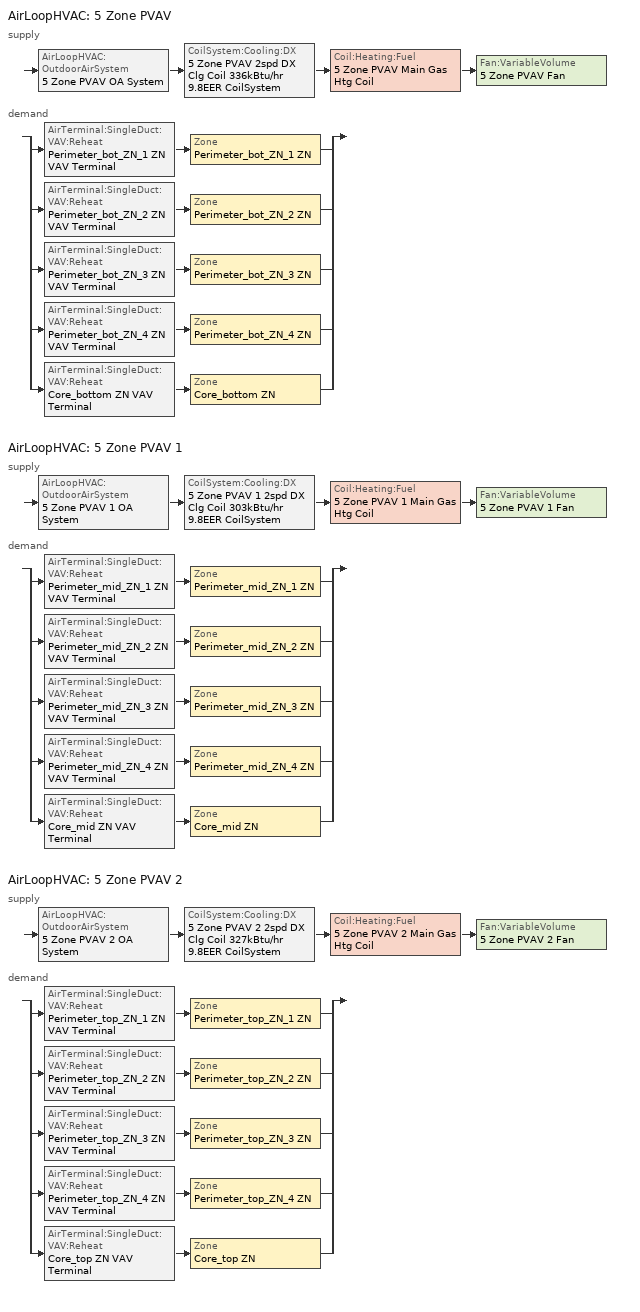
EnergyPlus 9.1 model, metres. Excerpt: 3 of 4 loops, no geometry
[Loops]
AirLoopHVAC '5 Zone PVAV'
 supply: AirLoopHVAC:OutdoorAirSystem '5 Zone PVAV OA System' > CoilSystem:Cooling:DX '5 Zone PVAV 2spd DX Clg Coil 336kBtu/hr 9.8EER CoilSystem' > Coil:Heating:Fuel '5 Zone PVAV Main Gas Htg Coil' > Fan:VariableVolume '5 Zone PVAV Fan'
 demand: split
  | AirTerminal:SingleDuct:VAV:Reheat 'Perimeter_bot_ZN_1 ZN VAV Terminal' > Zone 'Perimeter_bot_ZN_1 ZN'
  | AirTerminal:SingleDuct:VAV:Reheat 'Perimeter_bot_ZN_2 ZN VAV Terminal' > Zone 'Perimeter_bot_ZN_2 ZN'
  | AirTerminal:SingleDuct:VAV:Reheat 'Perimeter_bot_ZN_3 ZN VAV Terminal' > Zone 'Perimeter_bot_ZN_3 ZN'
  | AirTerminal:SingleDuct:VAV:Reheat 'Perimeter_bot_ZN_4 ZN VAV Terminal' > Zone 'Perimeter_bot_ZN_4 ZN'
  | AirTerminal:SingleDuct:VAV:Reheat 'Core_bottom ZN VAV Terminal' > Zone 'Core_bottom ZN'
AirLoopHVAC '5 Zone PVAV 1'
 supply: AirLoopHVAC:OutdoorAirSystem '5 Zone PVAV 1 OA System' > CoilSystem:Cooling:DX '5 Zone PVAV 1 2spd DX Clg Coil 303kBtu/hr 9.8EER CoilSystem' > Coil:Heating:Fuel '5 Zone PVAV 1 Main Gas Htg Coil' > Fan:VariableVolume '5 Zone PVAV 1 Fan'
 demand: split
  | AirTerminal:SingleDuct:VAV:Reheat 'Perimeter_mid_ZN_1 ZN VAV Terminal' > Zone 'Perimeter_mid_ZN_1 ZN'
  | AirTerminal:SingleDuct:VAV:Reheat 'Perimeter_mid_ZN_2 ZN VAV Terminal' > Zone 'Perimeter_mid_ZN_2 ZN'
  | AirTerminal:SingleDuct:VAV:Reheat 'Perimeter_mid_ZN_3 ZN VAV Terminal' > Zone 'Perimeter_mid_ZN_3 ZN'
  | AirTerminal:SingleDuct:VAV:Reheat 'Perimeter_mid_ZN_4 ZN VAV Terminal' > Zone 'Perimeter_mid_ZN_4 ZN'
  | AirTerminal:SingleDuct:VAV:Reheat 'Core_mid ZN VAV Terminal' > Zone 'Core_mid ZN'
AirLoopHVAC '5 Zone PVAV 2'
 supply: AirLoopHVAC:OutdoorAirSystem '5 Zone PVAV 2 OA System' > CoilSystem:Cooling:DX '5 Zone PVAV 2 2spd DX Clg Coil 327kBtu/hr 9.8EER CoilSystem' > Coil:Heating:Fuel '5 Zone PVAV 2 Main Gas Htg Coil' > Fan:VariableVolume '5 Zone PVAV 2 Fan'
 demand: split
  | AirTerminal:SingleDuct:VAV:Reheat 'Perimeter_top_ZN_1 ZN VAV Terminal' > Zone 'Perimeter_top_ZN_1 ZN'
  | AirTerminal:SingleDuct:VAV:Reheat 'Perimeter_top_ZN_2 ZN VAV Terminal' > Zone 'Perimeter_top_ZN_2 ZN'
  | AirTerminal:SingleDuct:VAV:Reheat 'Perimeter_top_ZN_3 ZN VAV Terminal' > Zone 'Perimeter_top_ZN_3 ZN'
  | AirTerminal:SingleDuct:VAV:Reheat 'Perimeter_top_ZN_4 ZN VAV Terminal' > Zone 'Perimeter_top_ZN_4 ZN'
  | AirTerminal:SingleDuct:VAV:Reheat 'Core_top ZN VAV Terminal' > Zone 'Core_top ZN'
[ZoneControl:Thermostat] Control Object Type 1=ThermostatSetpoint:DualSetpoint
Name | Zone or ZoneList | Control Type Schedule | Control Name 1
Core_bottom ZN Thermostat | Core_bottom ZN | Core_bottom ZN Thermostat Schedule | Office WholeBuilding - Md Office Thermostat 1
Core_mid ZN Thermostat | Core_mid ZN | Core_mid ZN Thermostat Schedule | Office WholeBuilding - Md Office Thermostat 2
Core_top ZN Thermostat | Core_top ZN | Core_top ZN Thermostat Schedule | Office WholeBuilding - Md Office Thermostat 3
Perimeter_bot_ZN_1 ZN Thermostat | Perimeter_bot_ZN_1 ZN | Perimeter_bot_ZN_1 ZN Thermostat Schedule | Office WholeBuilding - Md Office Thermostat 4
Perimeter_bot_ZN_2 ZN Thermostat | Perimeter_bot_ZN_2 ZN | Perimeter_bot_ZN_2 ZN Thermostat Schedule | Office WholeBuilding - Md Office Thermostat 5
Perimeter_bot_ZN_3 ZN Thermostat | Perimeter_bot_ZN_3 ZN | Perimeter_bot_ZN_3 ZN Thermostat Schedule | Office WholeBuilding - Md Office Thermostat 6
Perimeter_bot_ZN_4 ZN Thermostat | Perimeter_bot_ZN_4 ZN | Perimeter_bot_ZN_4 ZN Thermostat Schedule | Office WholeBuilding - Md Office Thermostat 7
Perimeter_mid_ZN_1 ZN Thermostat | Perimeter_mid_ZN_1 ZN | Perimeter_mid_ZN_1 ZN Thermostat Schedule | Office WholeBuilding - Md Office Thermostat 8
Perimeter_mid_ZN_2 ZN Thermostat | Perimeter_mid_ZN_2 ZN | Perimeter_mid_ZN_2 ZN Thermostat Schedule | Office WholeBuilding - Md Office Thermostat 9
Perimeter_mid_ZN_3 ZN Thermostat | Perimeter_mid_ZN_3 ZN | Perimeter_mid_ZN_3 ZN Thermostat Schedule | Office WholeBuilding - Md Office Thermostat 10
Perimeter_mid_ZN_4 ZN Thermostat | Perimeter_mid_ZN_4 ZN | Perimeter_mid_ZN_4 ZN Thermostat Schedule | Office WholeBuilding - Md Office Thermostat 11
Perimeter_top_ZN_1 ZN Thermostat | Perimeter_top_ZN_1 ZN | Perimeter_top_ZN_1 ZN Thermostat Schedule | Office WholeBuilding - Md Office Thermostat 12
Perimeter_top_ZN_2 ZN Thermostat | Perimeter_top_ZN_2 ZN | Perimeter_top_ZN_2 ZN Thermostat Schedule | Office WholeBuilding - Md Office Thermostat 13
Perimeter_top_ZN_3 ZN Thermostat | Perimeter_top_ZN_3 ZN | Perimeter_top_ZN_3 ZN Thermostat Schedule | Office WholeBuilding - Md Office Thermostat 14
Perimeter_top_ZN_4 ZN Thermostat | Perimeter_top_ZN_4 ZN | Perimeter_top_ZN_4 ZN Thermostat Schedule | Office WholeBuilding - Md Office Thermostat 15
[ThermostatSetpoint:DualSetpoint] Heating Setpoint Temperature Schedule=OfficeMedium HTGSETP_SCH_PACU_VAV_bot 1 adjusted by 0 F 1 adjusted by 0 F; Cooling Setpoint Temperature Schedule=OfficeMedium CLGSETP_SCH_NO_SETBACK 1 adjusted by -2 F 1 adjusted by 4 F
Office WholeBuilding - Md Office Thermostat 1; Office WholeBuilding - Md Office Thermostat 2; Office WholeBuilding - Md Office Thermostat 3; Office WholeBuilding - Md Office Thermostat 4; Office WholeBuilding - Md Office Thermostat 5; Office WholeBuilding - Md Office Thermostat 6; Office WholeBuilding - Md Office Thermostat 7; Office WholeBuilding - Md Office Thermostat 8; Office WholeBuilding - Md Office Thermostat 9; Office WholeBuilding - Md Office Thermostat 10; Office WholeBuilding - Md Office Thermostat 11; Office WholeBuilding - Md Office Thermostat 12; Office WholeBuilding - Md Office Thermostat 13; Office WholeBuilding - Md Office Thermostat 14; Office WholeBuilding - Md Office Thermostat 15
[AirTerminal:SingleDuct:VAV:Reheat] Availability Schedule=Always On Discrete; Maximum Air Flow Rate {m3/s}=Autosize; Zone Minimum Air Flow Input Method=Constant; Fixed Minimum Air Flow Rate {m3/s}=0; Maximum Hot Water or Steam Flow Rate {m3/s}=Autosize; Minimum Hot Water or Steam Flow Rate {m3/s}=0; Convergence Tolerance=0.001; Damper Heating Action=Normal; Maximum Flow per Zone Floor Area During Reheat {m3/s-m2}=Autocalculate; Maximum Flow Fraction During Reheat=Autocalculate; Maximum Reheat Air Temperature {C}=50
Name | Constant Minimum Air Flow Fraction | Reheat Coil
Core_bottom ZN VAV Terminal | 0.3 | Core_bottom ZN Electric Reheat Coil
Core_mid ZN VAV Terminal | 0.313418 | Core_mid ZN Electric Reheat Coil
Core_top ZN VAV Terminal | 0.310319 | Core_top ZN Electric Reheat Coil
Perimeter_bot_ZN_1 ZN VAV Terminal | 0.3 | Perimeter_bot_ZN_1 ZN Electric Reheat Coil
Perimeter_bot_ZN_2 ZN VAV Terminal | 0.3 | Perimeter_bot_ZN_2 ZN Electric Reheat Coil
Perimeter_bot_ZN_3 ZN VAV Terminal | 0.3 | Perimeter_bot_ZN_3 ZN Electric Reheat Coil
Perimeter_bot_ZN_4 ZN VAV Terminal | 0.3 | Perimeter_bot_ZN_4 ZN Electric Reheat Coil
Perimeter_mid_ZN_1 ZN VAV Terminal | 0.3 | Perimeter_mid_ZN_1 ZN Electric Reheat Coil
Perimeter_mid_ZN_2 ZN VAV Terminal | 0.3 | Perimeter_mid_ZN_2 ZN Electric Reheat Coil
Perimeter_mid_ZN_3 ZN VAV Terminal | 0.3 | Perimeter_mid_ZN_3 ZN Electric Reheat Coil
Perimeter_mid_ZN_4 ZN VAV Terminal | 0.3 | Perimeter_mid_ZN_4 ZN Electric Reheat Coil
Perimeter_top_ZN_1 ZN VAV Terminal | 0.3 | Perimeter_top_ZN_1 ZN Electric Reheat Coil
Perimeter_top_ZN_2 ZN VAV Terminal | 0.3 | Perimeter_top_ZN_2 ZN Electric Reheat Coil
Perimeter_top_ZN_3 ZN VAV Terminal | 0.3 | Perimeter_top_ZN_3 ZN Electric Reheat Coil
Perimeter_top_ZN_4 ZN VAV Terminal | 0.3 | Perimeter_top_ZN_4 ZN Electric Reheat Coil
[Coil:Heating:Electric] Availability Schedule=Always On Discrete; Efficiency=1; Nominal Capacity {W}=Autosize
Core_bottom ZN Electric Reheat Coil; Core_mid ZN Electric Reheat Coil; Core_top ZN Electric Reheat Coil; Perimeter_bot_ZN_1 ZN Electric Reheat Coil; Perimeter_bot_ZN_2 ZN Electric Reheat Coil; Perimeter_bot_ZN_3 ZN Electric Reheat Coil; Perimeter_bot_ZN_4 ZN Electric Reheat Coil; Perimeter_mid_ZN_1 ZN Electric Reheat Coil; Perimeter_mid_ZN_2 ZN Electric Reheat Coil; Perimeter_mid_ZN_3 ZN Electric Reheat Coil; Perimeter_mid_ZN_4 ZN Electric Reheat Coil; Perimeter_top_ZN_1 ZN Electric Reheat Coil; Perimeter_top_ZN_2 ZN Electric Reheat Coil; Perimeter_top_ZN_3 ZN Electric Reheat Coil; Perimeter_top_ZN_4 ZN Electric Reheat Coil
[Zone equipment]
Core_bottom ZN: Core_bottom ZN VAV Terminal
Core_mid ZN: Core_mid ZN VAV Terminal
Core_top ZN: Core_top ZN VAV Terminal
Perimeter_bot_ZN_1 ZN: Perimeter_bot_ZN_1 ZN VAV Terminal
Perimeter_bot_ZN_2 ZN: Perimeter_bot_ZN_2 ZN VAV Terminal
Perimeter_bot_ZN_3 ZN: Perimeter_bot_ZN_3 ZN VAV Terminal
Perimeter_bot_ZN_4 ZN: Perimeter_bot_ZN_4 ZN VAV Terminal
Perimeter_mid_ZN_1 ZN: Perimeter_mid_ZN_1 ZN VAV Terminal
Perimeter_mid_ZN_2 ZN: Perimeter_mid_ZN_2 ZN VAV Terminal
Perimeter_mid_ZN_3 ZN: Perimeter_mid_ZN_3 ZN VAV Terminal
Perimeter_mid_ZN_4 ZN: Perimeter_mid_ZN_4 ZN VAV Terminal
Perimeter_top_ZN_1 ZN: Perimeter_top_ZN_1 ZN VAV Terminal
Perimeter_top_ZN_2 ZN: Perimeter_top_ZN_2 ZN VAV Terminal
Perimeter_top_ZN_3 ZN: Perimeter_top_ZN_3 ZN VAV Terminal
Perimeter_top_ZN_4 ZN: Perimeter_top_ZN_4 ZN VAV Terminal
[Sizing:Zone] Zone Cooling Design Supply Air Temperature Input Method=SupplyAirTemperature; Zone Cooling Design Supply Air Temperature {C}=12.7778; Zone Cooling Design Supply Air Temperature Difference {deltaC}=11.11; Zone Heating Design Supply Air Temperature Input Method=SupplyAirTemperature; Zone Heating Design Supply Air Temperature {C}=50; Zone Heating Design Supply Air Temperature Difference {deltaC}=11.11; Zone Cooling Design Supply Air Humidity Ratio {kgWater/kgDryAir}=0.0085; Zone Heating Design Supply Air Humidity Ratio {kgWater/kgDryAir}=0.008; Design Specification Outdoor Air Object=Office WholeBuilding - Md Office Ventilation; Cooling Design Air Flow Method=DesignDay; Cooling Design Air Flow Rate {m3/s}=0; Cooling Minimum Air Flow per Zone Floor Area {m3/s-m2}=0.000762; Cooling Minimum Air Flow {m3/s}=0; Cooling Minimum Air Flow Fraction=0; Heating Design Air Flow Method=DesignDay; Heating Design Air Flow Rate {m3/s}=0; Heating Maximum Air Flow per Zone Floor Area {m3/s-m2}=0.002032; Heating Maximum Air Flow {m3/s}=0.141576; Heating Maximum Air Flow Fraction=0.3; Account for Dedicated Outdoor Air System=No
Name | Design Specification Zone Air Distribution Object
Core_bottom ZN | Core_bottom ZN Design Spec Zone Air Dist
Core_mid ZN | Core_mid ZN Design Spec Zone Air Dist
Core_top ZN | Core_top ZN Design Spec Zone Air Dist
Perimeter_bot_ZN_1 ZN | Perimeter_bot_ZN_1 ZN Design Spec Zone Air Dist
Perimeter_bot_ZN_2 ZN | Perimeter_bot_ZN_2 ZN Design Spec Zone Air Dist
Perimeter_bot_ZN_3 ZN | Perimeter_bot_ZN_3 ZN Design Spec Zone Air Dist
Perimeter_bot_ZN_4 ZN | Perimeter_bot_ZN_4 ZN Design Spec Zone Air Dist
Perimeter_mid_ZN_1 ZN | Perimeter_mid_ZN_1 ZN Design Spec Zone Air Dist
Perimeter_mid_ZN_2 ZN | Perimeter_mid_ZN_2 ZN Design Spec Zone Air Dist
Perimeter_mid_ZN_3 ZN | Perimeter_mid_ZN_3 ZN Design Spec Zone Air Dist
Perimeter_mid_ZN_4 ZN | Perimeter_mid_ZN_4 ZN Design Spec Zone Air Dist
Perimeter_top_ZN_1 ZN | Perimeter_top_ZN_1 ZN Design Spec Zone Air Dist
Perimeter_top_ZN_2 ZN | Perimeter_top_ZN_2 ZN Design Spec Zone Air Dist
Perimeter_top_ZN_3 ZN | Perimeter_top_ZN_3 ZN Design Spec Zone Air Dist
Perimeter_top_ZN_4 ZN | Perimeter_top_ZN_4 ZN Design Spec Zone Air Dist
[DesignSpecification:ZoneAirDistribution] Zone Air Distribution Effectiveness in Cooling Mode=1; Zone Air Distribution Effectiveness in Heating Mode=1
Core_bottom ZN Design Spec Zone Air Dist; Core_mid ZN Design Spec Zone Air Dist; Core_top ZN Design Spec Zone Air Dist; Perimeter_bot_ZN_1 ZN Design Spec Zone Air Dist; Perimeter_bot_ZN_2 ZN Design Spec Zone Air Dist; Perimeter_bot_ZN_3 ZN Design Spec Zone Air Dist; Perimeter_bot_ZN_4 ZN Design Spec Zone Air Dist; Perimeter_mid_ZN_1 ZN Design Spec Zone Air Dist; Perimeter_mid_ZN_2 ZN Design Spec Zone Air Dist; Perimeter_mid_ZN_3 ZN Design Spec Zone Air Dist; Perimeter_mid_ZN_4 ZN Design Spec Zone Air Dist; Perimeter_top_ZN_1 ZN Design Spec Zone Air Dist; Perimeter_top_ZN_2 ZN Design Spec Zone Air Dist; Perimeter_top_ZN_3 ZN Design Spec Zone Air Dist; Perimeter_top_ZN_4 ZN Design Spec Zone Air Dist
[Controller:MechanicalVentilation] Availability Schedule=OfficeMedium MinOA_MotorizedDamper_Sched; Demand Controlled Ventilation=No; System Outdoor Air Method=VentilationRateProcedure; Design Specification Outdoor Air Object Name 1=Office WholeBuilding - Md Office Ventilation; Design Specification Outdoor Air Object Name 2=Office WholeBuilding - Md Office Ventilation; Design Specification Outdoor Air Object Name 3=Office WholeBuilding - Md Office Ventilation; Design Specification Outdoor Air Object Name 4=Office WholeBuilding - Md Office Ventilation; Design Specification Outdoor Air Object Name 5=Office WholeBuilding - Md Office Ventilation
Name | Zone Name 1 | Design Specification Zone Air Distribution Object Name 1 | Zone Name 2 | Design Specification Zone Air Distribution Object Name 2 | Zone Name 3 | Design Specification Zone Air Distribution Object Name 3 | Zone Name 4 | Design Specification Zone Air Distribution Object Name 4 | Zone Name 5 | Design Specification Zone Air Distribution Object Name 5
5 Zone PVAV Ventilation Controller | Core_bottom ZN | Core_bottom ZN Design Spec Zone Air Dist | Perimeter_bot_ZN_1 ZN | Perimeter_bot_ZN_1 ZN Design Spec Zone Air Dist | Perimeter_bot_ZN_2 ZN | Perimeter_bot_ZN_2 ZN Design Spec Zone Air Dist | Perimeter_bot_ZN_3 ZN | Perimeter_bot_ZN_3 ZN Design Spec Zone Air Dist | Perimeter_bot_ZN_4 ZN | Perimeter_bot_ZN_4 ZN Design Spec Zone Air Dist
5 Zone PVAV 1 Ventilation Controller | Core_mid ZN | Core_mid ZN Design Spec Zone Air Dist | Perimeter_mid_ZN_1 ZN | Perimeter_mid_ZN_1 ZN Design Spec Zone Air Dist | Perimeter_mid_ZN_2 ZN | Perimeter_mid_ZN_2 ZN Design Spec Zone Air Dist | Perimeter_mid_ZN_3 ZN | Perimeter_mid_ZN_3 ZN Design Spec Zone Air Dist | Perimeter_mid_ZN_4 ZN | Perimeter_mid_ZN_4 ZN Design Spec Zone Air Dist
5 Zone PVAV 2 Ventilation Controller | Core_top ZN | Core_top ZN Design Spec Zone Air Dist | Perimeter_top_ZN_1 ZN | Perimeter_top_ZN_1 ZN Design Spec Zone Air Dist | Perimeter_top_ZN_2 ZN | Perimeter_top_ZN_2 ZN Design Spec Zone Air Dist | Perimeter_top_ZN_3 ZN | Perimeter_top_ZN_3 ZN Design Spec Zone Air Dist | Perimeter_top_ZN_4 ZN | Perimeter_top_ZN_4 ZN Design Spec Zone Air Dist
[DesignSpecification:OutdoorAir]
Office WholeBuilding - Md Office Ventilation: Outdoor Air Method=Sum; Outdoor Air Flow per Person {m3/s-person}=0; Outdoor Air Flow per Zone Floor Area {m3/s-m2}=0.0004318; Outdoor Air Flow per Zone {m3/s}=0; Outdoor Air Flow Air Changes per Hour {1/hr}=0
[AirLoopHVAC] Design Supply Air Flow Rate {m3/s}=AutoSize
5 Zone PVAV; 5 Zone PVAV 1; 5 Zone PVAV 2
[Sizing:System] Type of Load to Size On=Sensible; Central Heating Maximum System Air Flow Ratio=0.3; Preheat Design Temperature {C}=7.22222; Preheat Design Humidity Ratio {kgWater/kgDryAir}=0.008; Precool Design Temperature {C}=12.7778; Precool Design Humidity Ratio {kgWater/kgDryAir}=0.008; Central Cooling Design Supply Air Temperature {C}=12.7778; Central Heating Design Supply Air Temperature {C}=12.7778; Type of Zone Sum to Use=Coincident; 100% Outdoor Air in Cooling=No; 100% Outdoor Air in Heating=No; Central Cooling Design Supply Air Humidity Ratio {kgWater/kgDryAir}=0.0085; Central Heating Design Supply Air Humidity Ratio {kgWater/kgDryAir}=0.008; Cooling Supply Air Flow Rate Method=DesignDay; Cooling Supply Air Flow Rate {m3/s}=0; Cooling Supply Air Flow Rate Per Floor Area {m3/s-m2}=0.00996765; Cooling Fraction of Autosized Cooling Supply Air Flow Rate=1; Cooling Supply Air Flow Rate Per Unit Cooling Capacity {m3/s-W}=3.94755e-05; Heating Supply Air Flow Rate Method=DesignDay; Heating Supply Air Flow Rate {m3/s}=0; Heating Supply Air Flow Rate Per Floor Area {m3/s-m2}=0.00996765; Heating Fraction of Autosized Heating Supply Air Flow Rate=1; Heating Fraction of Autosized Cooling Supply Air Flow Rate=1; Heating Supply Air Flow Rate Per Unit Heating Capacity {m3/s-W}=3.15882e-05; System Outdoor Air Method=ZoneSum; Zone Maximum Outdoor Air Fraction=1; Cooling Design Capacity Method=CoolingDesignCapacity; Cooling Design Capacity {W}=Autosize; Cooling Design Capacity Per Floor Area {W/m2}=234.7; Fraction of Autosized Cooling Design Capacity=1; Heating Design Capacity Method=HeatingDesignCapacity; Heating Design Capacity {W}=Autosize; Heating Design Capacity Per Floor Area {W/m2}=157; Fraction of Autosized Heating Design Capacity=1; Central Cooling Capacity Control Method=OnOff
Name | Design Outdoor Air Flow Rate {m3/s}
5 Zone PVAV | 1.0367
5 Zone PVAV 1; 5 Zone PVAV 2 | 1.19517
[Controller:OutdoorAir] Minimum Outdoor Air Flow Rate {m3/s}=0; Maximum Outdoor Air Flow Rate {m3/s}=Autosize; Economizer Control Type=DifferentialDryBulb; Economizer Control Action Type=ModulateFlow; Lockout Type=NoLockout; Minimum Limit Type=FixedMinimum; Minimum Outdoor Air Schedule=OfficeMedium MinOA_MotorizedDamper_Sched; High Humidity Control=No; Control High Indoor Humidity Based on Outdoor Humidity Ratio=Yes; Heat Recovery Bypass Control Type=BypassWhenWithinEconomizerLimits
Name | Mechanical Ventilation Controller
Controller Outdoor Air 1 | 5 Zone PVAV Ventilation Controller
Controller Outdoor Air 2 | 5 Zone PVAV 1 Ventilation Controller
Controller Outdoor Air 3 | 5 Zone PVAV 2 Ventilation Controller
[SetpointManager:MixedAir] Control Variable=Temperature
Name | Setpoint Node or NodeList
5 Zone PVAV Mixed Air Node OS Default SPM | 5 Zone PVAV Mixed Air Node
5 Zone PVAV 2spd DX Clg Coil 336kBtu/hr 9.8EER Outlet Air Node OS Default SPM | 5 Zone PVAV 2spd DX Clg Coil 336kBtu/hr 9.8EER Outlet Air Node
5 Zone PVAV Main Gas Htg Coil Outlet Air Node OS Default SPM | 5 Zone PVAV Main Gas Htg Coil Outlet Air Node
5 Zone PVAV 1 Mixed Air Node OS Default SPM | 5 Zone PVAV 1 Mixed Air Node
5 Zone PVAV 1 2spd DX Clg Coil 303kBtu/hr 9.8EER Outlet Air Node OS Default SPM | 5 Zone PVAV 1 2spd DX Clg Coil 303kBtu/hr 9.8EER Outlet Air Node
5 Zone PVAV 1 Main Gas Htg Coil Outlet Air Node OS Default SPM | 5 Zone PVAV 1 Main Gas Htg Coil Outlet Air Node
5 Zone PVAV 2 Mixed Air Node OS Default SPM | 5 Zone PVAV 2 Mixed Air Node
5 Zone PVAV 2 2spd DX Clg Coil 327kBtu/hr 9.8EER Outlet Air Node OS Default SPM | 5 Zone PVAV 2 2spd DX Clg Coil 327kBtu/hr 9.8EER Outlet Air Node
5 Zone PVAV 2 Main Gas Htg Coil Outlet Air Node OS Default SPM | 5 Zone PVAV 2 Main Gas Htg Coil Outlet Air Node
[CoilSystem:Cooling:DX] Availability Schedule=Always On Discrete
Name | Cooling Coil
5 Zone PVAV 2spd DX Clg Coil 336kBtu/hr 9.8EER CoilSystem | 5 Zone PVAV 2spd DX Clg Coil 336kBtu/hr 9.8EER
5 Zone PVAV 1 2spd DX Clg Coil 303kBtu/hr 9.8EER CoilSystem | 5 Zone PVAV 1 2spd DX Clg Coil 303kBtu/hr 9.8EER
5 Zone PVAV 2 2spd DX Clg Coil 327kBtu/hr 9.8EER CoilSystem | 5 Zone PVAV 2 2spd DX Clg Coil 327kBtu/hr 9.8EER
[Coil:Cooling:DX:TwoSpeed] Availability Schedule=Always On Discrete; High Speed Gross Rated Total Cooling Capacity {W}=Autosize; High Speed Rated Sensible Heat Ratio=Autosize; High Speed Gross Rated Cooling COP {W/W}=3.39929; High Speed Rated Air Flow Rate {m3/s}=Autosize; Total Cooling Capacity Function of Temperature Curve=PSZ-AC_CoolCLennoxStandard10Ton_TGA120S2B_CapFT; Total Cooling Capacity Function of Flow Fraction Curve=AHU-1_CoolCStandard10Ton_CapFF; Energy Input Ratio Function of Temperature Curve=PSZ-AC_CoolCStandard10Ton_EIRFT; Energy Input Ratio Function of Flow Fraction Curve=CoolCLennoxStandard10Ton_TGA120S2B_EIRFFF; Part Load Fraction Correlation Curve=PSZ-AC_CoolCLennoxStandard10Ton_TGA120S2B_PLR; Low Speed Gross Rated Total Cooling Capacity {W}=Autosize; Low Speed Gross Rated Sensible Heat Ratio=0.69; Low Speed Gross Rated Cooling COP {W/W}=3.39929; Low Speed Rated Air Flow Rate {m3/s}=Autosize; Low Speed Total Cooling Capacity Function of Temperature Curve=PSZ-AC_CoolCLennoxStandard10Ton_TGA120S2B_CapFT; Low Speed Energy Input Ratio Function of Temperature Curve=PSZ-AC_CoolCStandard10Ton_EIRFT; Condenser Type=AirCooled; High Speed Evaporative Condenser Effectiveness=0; High Speed Evaporative Condenser Air Flow Rate {m3/s}=Autosize; High Speed Evaporative Condenser Pump Rated Power Consumption {W}=Autosize; Low Speed Evaporative Condenser Effectiveness=0; Low Speed Evaporative Condenser Air Flow Rate {m3/s}=Autosize; Low Speed Evaporative Condenser Pump Rated Power Consumption {W}=Autosize; Basin Heater Capacity {W/K}=10; Basin Heater Setpoint Temperature {C}=2
5 Zone PVAV 2spd DX Clg Coil 336kBtu/hr 9.8EER; 5 Zone PVAV 1 2spd DX Clg Coil 303kBtu/hr 9.8EER; 5 Zone PVAV 2 2spd DX Clg Coil 327kBtu/hr 9.8EER
[Coil:Heating:Fuel] Availability Schedule=Always On Discrete; Fuel Type=NaturalGas; Burner Efficiency=0.8; Nominal Capacity {W}=AutoSize; Parasitic Electric Load {W}=0; Parasitic Fuel Load {W}=0
5 Zone PVAV Main Gas Htg Coil; 5 Zone PVAV 1 Main Gas Htg Coil; 5 Zone PVAV 2 Main Gas Htg Coil
[Fan:VariableVolume] Availability Schedule=OfficeMedium HVACOperationSchd; Fan Total Efficiency=0.6045; Pressure Rise {Pa}=1389.92; Maximum Flow Rate {m3/s}=AutoSize; Fan Power Minimum Flow Rate Input Method=Fraction; Fan Power Minimum Flow Fraction=0.25; Fan Power Minimum Air Flow Rate {m3/s}=0; Motor Efficiency=0.93; Motor In Airstream Fraction=1; Fan Power Coefficient 1=0.04076; Fan Power Coefficient 2=0.0881; Fan Power Coefficient 3=-0.0729; Fan Power Coefficient 4=0.9437; Fan Power Coefficient 5=0
5 Zone PVAV Fan; 5 Zone PVAV 1 Fan; 5 Zone PVAV 2 Fan
[SetpointManager:Warmest] Control Variable=Temperature; Minimum Setpoint Temperature {C}=12.7778; Maximum Setpoint Temperature {C}=15.5556; Strategy=MaximumTemperature
Name | HVAC Air Loop | Setpoint Node or NodeList
5 Zone PVAV SAT Warmest Reset | 5 Zone PVAV | 5 Zone PVAV Supply Outlet Node
5 Zone PVAV 1 SAT Warmest Reset | 5 Zone PVAV 1 | 5 Zone PVAV 1 Supply Outlet Node
5 Zone PVAV 2 SAT Warmest Reset | 5 Zone PVAV 2 | 5 Zone PVAV 2 Supply Outlet Node
[Schedule:Compact]
Core_bottom ZN Thermostat Schedule; Core_mid ZN Thermostat Schedule; Core_top ZN Thermostat Schedule; Perimeter_bot_ZN_1 ZN Thermostat Schedule; Perimeter_bot_ZN_2 ZN Thermostat Schedule; Perimeter_bot_ZN_3 ZN Thermostat Schedule; Perimeter_bot_ZN_4 ZN Thermostat Schedule; Perimeter_mid_ZN_1 ZN Thermostat Schedule; Perimeter_mid_ZN_2 ZN Thermostat Schedule; Perimeter_mid_ZN_3 ZN Thermostat Schedule; Perimeter_mid_ZN_4 ZN Thermostat Schedule; Perimeter_top_ZN_1 ZN Thermostat Schedule; Perimeter_top_ZN_2 ZN Thermostat Schedule; Perimeter_top_ZN_3 ZN Thermostat Schedule; Perimeter_top_ZN_4 ZN Thermostat Schedule: Through: 12/31, For: AllDays, Until: 24:00, 4
[Schedule:Day:Interval]
OfficeMedium HTGSETP_SCH_PACU_VAV_bot Default 2: No, 06:00, 15.6, 12:00, 15.6, 18:00, 15.6, 24:00, 15.6
OfficeMedium HTGSETP_SCH_PACU_VAV_bot Wkdy Day 2: No, 05:00, 15.6, 06:00, 15.6, 12:00, 15.6, 18:00, 15.6, 22:00, 21, 24:00, 15.6
OfficeMedium HTGSETP_SCH_PACU_VAV_bot Sat Day 2: No, 05:00, 15.6, 06:00, 15.6, 12:00, 15.6, 17:00, 21, 18:00, 15.6, 24:00, 15.6
OfficeMedium HTGSETP_SCH_PACU_VAV_bot Summer Design Day 2: No, 24:00, 15.6
OfficeMedium HTGSETP_SCH_PACU_VAV_bot Winter Design Day 2: No, 05:00, 15.6, 06:00, 17.6, 07:00, 19.6, 22:00, 21, 24:00, 15.6
OfficeMedium CLGSETP_SCH_NO_SETBACK Default 2; OfficeMedium CLGSETP_SCH_NO_SETBACK Default|WntrDsn|Sat|Wkdy Day 2: No, 06:00, 24, 12:00, 22.8889, 18:00, 26.2222, 24:00, 24
OfficeMedium CLGSETP_SCH_NO_SETBACK Summer Design Day 2: No, 05:00, 26.7, 06:00, 25.7, 07:00, 25, 22:00, 24, 24:00, 26.7
OfficeMedium CLGSETP_SCH_NO_SETBACK Winter Design Day 2: No, 24:00, 24
OfficeMedium MinOA_MotorizedDamper_Sched Default; OfficeMedium HVACOperationSchd Default: No, 24:00, 0
OfficeMedium MinOA_MotorizedDamper_Sched SmrDsn|Wkdy Day; OfficeMedium MinOA_MotorizedDamper_Sched Summer Design Day: No, 07:00, 0, 22:00, 1, 24:00, 0
OfficeMedium MinOA_MotorizedDamper_Sched WntrDsn|Sat Day; OfficeMedium MinOA_MotorizedDamper_Sched Winter Design Day: No, 07:00, 0, 18:00, 1, 24:00, 0
OfficeMedium HVACOperationSchd SmrDsn|Wkdy Day; OfficeMedium HVACOperationSchd Summer Design Day: No, 06:00, 0, 22:00, 1, 24:00, 0
OfficeMedium HVACOperationSchd Winter Design Day; OfficeMedium HVACOperationSchd WntrDsn|Sat Day: No, 06:00, 0, 18:00, 1, 24:00, 0
[Schedule:Week:Daily]
OfficeMedium HTGSETP_SCH_PACU_VAV_bot 1 adjusted by 0 F 1 adjusted by 0 F Week Rule - Jan1-Dec31: OfficeMedium HTGSETP_SCH_PACU_VAV_bot Default 2, OfficeMedium HTGSETP_SCH_PACU_VAV_bot Wkdy Day 2, OfficeMedium HTGSETP_SCH_PACU_VAV_bot Wkdy Day 2, OfficeMedium HTGSETP_SCH_PACU_VAV_bot Wkdy Day 2, OfficeMedium HTGSETP_SCH_PACU_VAV_bot Wkdy Day 2, OfficeMedium HTGSETP_SCH_PACU_VAV_bot Wkdy Day 2, OfficeMedium HTGSETP_SCH_PACU_VAV_bot Sat Day 2, OfficeMedium HTGSETP_SCH_PACU_VAV_bot Default 2, OfficeMedium HTGSETP_SCH_PACU_VAV_bot Summer Design Day 2, OfficeMedium HTGSETP_SCH_PACU_VAV_bot Winter Design Day 2, OfficeMedium HTGSETP_SCH_PACU_VAV_bot Default 2, OfficeMedium HTGSETP_SCH_PACU_VAV_bot Default 2
OfficeMedium CLGSETP_SCH_NO_SETBACK 1 adjusted by -2 F 1 adjusted by 4 F Week Rule - Jan1-Dec31: OfficeMedium CLGSETP_SCH_NO_SETBACK Default 2, OfficeMedium CLGSETP_SCH_NO_SETBACK Default|WntrDsn|Sat|Wkdy Day 2, OfficeMedium CLGSETP_SCH_NO_SETBACK Default|WntrDsn|Sat|Wkdy Day 2, OfficeMedium CLGSETP_SCH_NO_SETBACK Default|WntrDsn|Sat|Wkdy Day 2, OfficeMedium CLGSETP_SCH_NO_SETBACK Default|WntrDsn|Sat|Wkdy Day 2, OfficeMedium CLGSETP_SCH_NO_SETBACK Default|WntrDsn|Sat|Wkdy Day 2, OfficeMedium CLGSETP_SCH_NO_SETBACK Default|WntrDsn|Sat|Wkdy Day 2, OfficeMedium CLGSETP_SCH_NO_SETBACK Default 2, OfficeMedium CLGSETP_SCH_NO_SETBACK Summer Design Day 2, OfficeMedium CLGSETP_SCH_NO_SETBACK Winter Design Day 2, OfficeMedium CLGSETP_SCH_NO_SETBACK Default 2, OfficeMedium CLGSETP_SCH_NO_SETBACK Default 2
OfficeMedium MinOA_MotorizedDamper_Sched Week Rule - Jan1-Dec31: OfficeMedium MinOA_MotorizedDamper_Sched Default, OfficeMedium MinOA_MotorizedDamper_Sched SmrDsn|Wkdy Day, OfficeMedium MinOA_MotorizedDamper_Sched SmrDsn|Wkdy Day, OfficeMedium MinOA_MotorizedDamper_Sched SmrDsn|Wkdy Day, OfficeMedium MinOA_MotorizedDamper_Sched SmrDsn|Wkdy Day, OfficeMedium MinOA_MotorizedDamper_Sched SmrDsn|Wkdy Day, OfficeMedium MinOA_MotorizedDamper_Sched WntrDsn|Sat Day, OfficeMedium MinOA_MotorizedDamper_Sched Default, OfficeMedium MinOA_MotorizedDamper_Sched Summer Design Day, OfficeMedium MinOA_MotorizedDamper_Sched Winter Design Day, OfficeMedium MinOA_MotorizedDamper_Sched Default, OfficeMedium MinOA_MotorizedDamper_Sched Default
OfficeMedium HVACOperationSchd Week Rule - Jan1-Dec31: OfficeMedium HVACOperationSchd Default, OfficeMedium HVACOperationSchd SmrDsn|Wkdy Day, OfficeMedium HVACOperationSchd SmrDsn|Wkdy Day, OfficeMedium HVACOperationSchd SmrDsn|Wkdy Day, OfficeMedium HVACOperationSchd SmrDsn|Wkdy Day, OfficeMedium HVACOperationSchd SmrDsn|Wkdy Day, OfficeMedium HVACOperationSchd WntrDsn|Sat Day, OfficeMedium HVACOperationSchd Default, OfficeMedium HVACOperationSchd Summer Design Day, OfficeMedium HVACOperationSchd Winter Design Day, OfficeMedium HVACOperationSchd Default, OfficeMedium HVACOperationSchd Default
[Schedule:Year]
OfficeMedium HTGSETP_SCH_PACU_VAV_bot 1 adjusted by 0 F 1 adjusted by 0 F: OfficeMedium HTGSETP_SCH_PACU_VAV_bot 1 adjusted by 0 F 1 adjusted by 0 F Week Rule - Jan1-Dec31, 1, 1, 12, 31
OfficeMedium CLGSETP_SCH_NO_SETBACK 1 adjusted by -2 F 1 adjusted by 4 F: OfficeMedium CLGSETP_SCH_NO_SETBACK 1 adjusted by -2 F 1 adjusted by 4 F Week Rule - Jan1-Dec31, 1, 1, 12, 31
OfficeMedium MinOA_MotorizedDamper_Sched: OfficeMedium MinOA_MotorizedDamper_Sched Week Rule - Jan1-Dec31, 1, 1, 12, 31
OfficeMedium HVACOperationSchd: OfficeMedium HVACOperationSchd Week Rule - Jan1-Dec31, 1, 1, 12, 31
[Schedule:Constant]
Always On Discrete: Hourly Value=1
[Curve:Biquadratic] Minimum Value of x {BasedOnField A2}=17; Maximum Value of x {BasedOnField A2}=22; Minimum Value of y {BasedOnField A3}=29; Maximum Value of y {BasedOnField A3}=46
Name | Coefficient1 Constant | Coefficient2 x | Coefficient3 x**2 | Coefficient4 y | Coefficient5 y**2 | Coefficient6 x*y
PSZ-AC_CoolCLennoxStandard10Ton_TGA120S2B_CapFT | 0.42415 | 0.04426 | -0.00042 | 0.00333 | -8e-005 | -0.00021
PSZ-AC_CoolCStandard10Ton_EIRFT | 1.23649 | -0.02431 | 0.00057 | -0.01434 | 0.00063 | -0.00038
[Curve:Quadratic]
Name | Coefficient1 Constant | Coefficient2 x | Coefficient3 x**2 | Minimum Value of x {BasedOnField A2} | Maximum Value of x {BasedOnField A2}
AHU-1_CoolCStandard10Ton_CapFF | 0.77136 | 0.34053 | -0.11088 | 0.75918 | 1.13877
CoolCLennoxStandard10Ton_TGA120S2B_EIRFFF | 1.2055 | -0.32953 | 0.12308 | 0.75918 | 1.13877
PSZ-AC_CoolCLennoxStandard10Ton_TGA120S2B_PLR | 0.771 | 0.229 | 0 | 0 | 1
